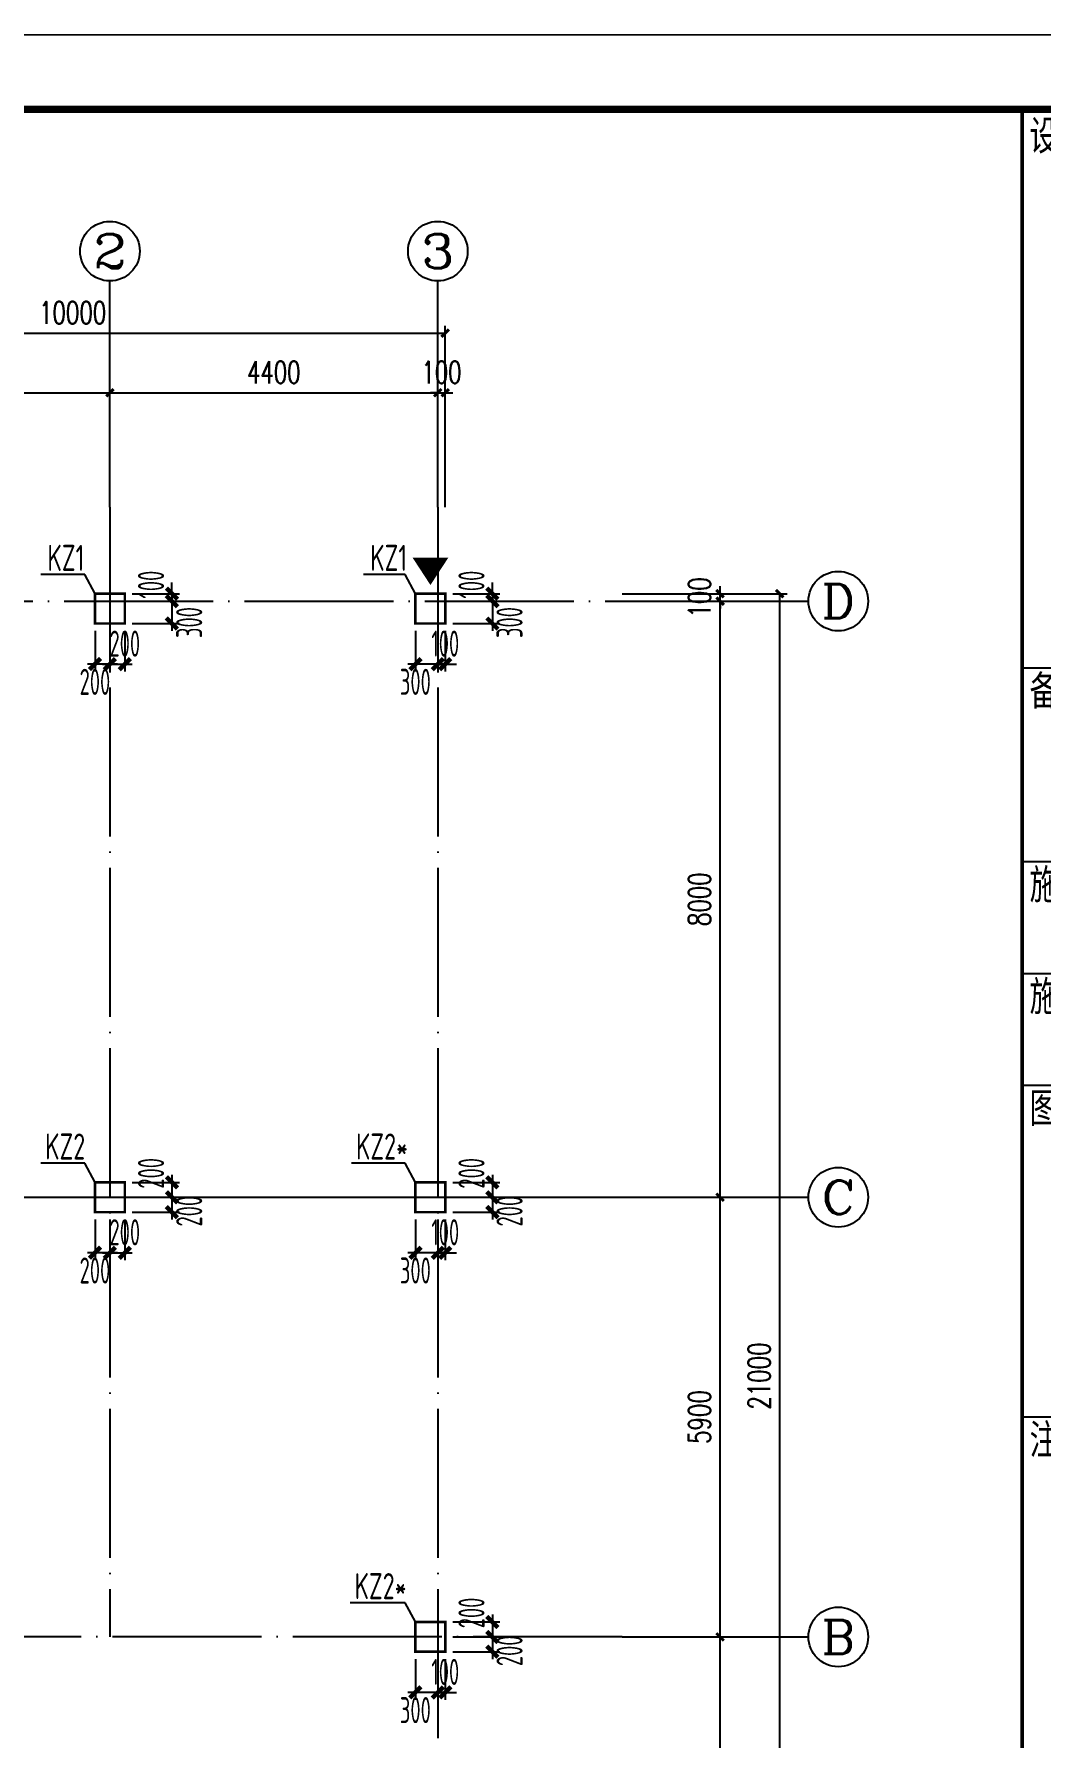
# Model space of a CAD drawing. Extents: x 5827 to 252697, y -546879 to 4066219.
# Drawn here: x 84705 to 98217, y -318851 to -295984 of the extents above; entities that cross this region are included whole.
import ezdxf
from ezdxf.enums import TextEntityAlignment as Align

# ---------------------------------------------------------------- set-up
doc = ezdxf.new("R2010")
doc.units = 0
doc.header["$MEASUREMENT"] = 0
doc.linetypes.add('DOTE', pattern=[2.42, 2, -0.2, 0.02, -0.2])
for name, color, linetype in [('AXIS', 3, 'Continuous'), ('AXIS_TEXT', 7, 'Continuous'), ('DOTE', 1, 'DOTE'), ('FRAME', 3, 'Continuous'), ('TEXT', 7, 'Continuous'), ('填充', 8, 'Continuous'), ('柱', 2, 'Continuous')]:
    doc.layers.add(name, color=color, linetype=linetype)
doc.styles.add('_TCH_AXIS', font='COMPLEX', dxfattribs={"bigfont": 'GBCBIG'})
doc.styles.add('_TCH_DIM_T3', font='SIMPLEX', dxfattribs={"width": 0.705882, "bigfont": 'GBCBIG'})
doc.styles.add('COMPLEX', font='COMPLEX')
doc.styles.add('FRAME', font='simhei.ttf', dxfattribs={"width": 0.7})
doc.styles.add('HZ', font='tssdeng.shx', dxfattribs={"width": 0.6, "bigfont": 'a.shx'})
doc.styles.add('TSSD_Dimension', font='Tssdeng.shx', dxfattribs={"width": 0.7, "bigfont": 'hztxt.shx'})
doc.dimstyles.new('_TCH_ARCH&&100', dxfattribs={"dimtxt": 297.5, "dimasz": 100, "dimexe": 100, "dimexo": 0, "dimgap": 126.25, "dimtad": 1, "dimdec": 0, "dimzin": 0, "dimdsep": 46, "dimtxsty": '_TCH_DIM_T3', "dimblk": 'ARCHTICK', "dimcen": 0.09, "dimclrt": 7, "dimazin": 2, "dimtfac": 1, "dimtdec": 0, "dimtix": 1, "dimtmove": 2, "dimatfit": 3, "dimfxl": 0, "dimtolj": 1, "dimtzin": 0, "dimarcsym": 0})
doc.dimstyles.new('DIMN', dxfattribs={"dimtxt": 350, "dimasz": 150, "dimexe": 100, "dimexo": 100, "dimgap": 75, "dimtad": 1, "dimdec": 0, "dimzin": 0, "dimdsep": 46, "dimtxsty": 'HZ', "dimblk": 'ARCHTICK', "dimcen": 0.09, "dimdle": 100, "dimclrd": 3, "dimclre": 3, "dimclrt": 7, "dimazin": 2, "dimtfac": 1, "dimtdec": 0, "dimtmove": 2, "dimatfit": 3, "dimldrblk": 'ARCHTICK', "dimfxl": 0, "dimtolj": 1, "dimtzin": 0, "dimarcsym": 0})

# ---------------------------------------------------------------- blocks, each defined once
blk = doc.blocks.new('A$C2F0C53E4')
at = {"layer": 'FRAME'}
for p, q in [((58410, 33510), (51410, 33510)), ((58410, 30910), (51410, 30910)), ((58410, 29410), (51410, 29410)), ((58410, 27910), (51410, 27910)), ((58410, 23460), (51410, 23460))]:
    blk.add_line(p, q, dxfattribs=at)
for points in [[(10, 42010, 20, 20, 0), (10, 10, 20, 20, 0), (59410, 10, 20, 20, 0), (59410, 42010, 20, 20, 0)], [(2510, 41010, 100, 100, 0), (2510, 1010, 100, 100, 0), (58410, 1010, 100, 100, 0), (58410, 41010, 100, 100, 0)]]:
    blk.add_lwpolyline(points, format="xyseb", close=True, dxfattribs=at)
blk.add_lwpolyline([(51410, 41010, 50, 50, 0), (51410, 1010, 50, 50, 0)], format="xyseb", dxfattribs=at)
at = {"layer": 'FRAME', "char_height": 400, "attachment_point": 1, "style": 'FRAME'}
for s, insert, width in [('设计单位', (51510, 40860), 2368.14), ('备  注', (51510, 33410), 1758.31), ('施工图审查批准单位', (51510, 30810), 5412.54), ('施工图审查批准书证号', (51510, 29310), 6008.14), ('图纸专用章', (51510, 27810), 2928.14), ('注册师执业章', (51510, 23360), 3554.58)]:
    blk.add_mtext(s, dxfattribs=dict(at, insert=insert, width=width))
blk = doc.blocks.new('_ArchTick')
at = {"color": 0, "linetype": 'ByBlock', "const_width": 0.4}
blk.add_lwpolyline([(-0.5, -0.5), (0.5, 0.5)], dxfattribs=at)
blk = doc.blocks.new('*D227')
at = {"layer": 'AXIS', "color": 0, "lineweight": -2, "transparency": 16777216}
for p, q in [((80323, -302334), (80323, -300698)), ((80323, -300798), (85723, -300798)), ((85723, -302334), (85723, -300698))]:
    blk.add_line(p, q, dxfattribs=at)
at = {"layer": 'Defpoints', "color": 0, "transparency": 16777216}
for p in [(85723, -300798), (80323, -302334), (85723, -302334)]:
    blk.add_point(p, dxfattribs=at)
at = {"layer": 'AXIS', "color": 0, "lineweight": -2, "transparency": 16777216, "xscale": 100, "yscale": 100, "zscale": 100, "rotation": 180}
blk.add_blockref('_ArchTick', (80323, -300798), dxfattribs=at)
at = {"layer": 'AXIS', "color": 0, "lineweight": -2, "transparency": 16777216, "xscale": 100, "yscale": 100, "zscale": 100}
blk.add_blockref('_ArchTick', (85723, -300798), dxfattribs=at)
at = {"layer": 'AXIS', "color": 7, "transparency": 16777216, "insert": (83023, -300523), "char_height": 297.5, "attachment_point": 5, "style": '_TCH_DIM_T3'}
blk.add_mtext('\\A1;5400', dxfattribs=at)
blk = doc.blocks.new('*D228')
at = {"layer": 'AXIS', "color": 0, "lineweight": -2, "transparency": 16777216}
for p, q in [((85723, -302334), (85723, -300698)), ((85723, -300798), (90123, -300798)), ((90123, -302334), (90123, -300698))]:
    blk.add_line(p, q, dxfattribs=at)
at = {"layer": 'Defpoints', "color": 0, "transparency": 16777216}
for p in [(90123, -300798), (85723, -302334), (90123, -302334)]:
    blk.add_point(p, dxfattribs=at)
at = {"layer": 'AXIS', "color": 0, "lineweight": -2, "transparency": 16777216, "xscale": 100, "yscale": 100, "zscale": 100, "rotation": 180}
blk.add_blockref('_ArchTick', (85723, -300798), dxfattribs=at)
at = {"layer": 'AXIS', "color": 0, "lineweight": -2, "transparency": 16777216, "xscale": 100, "yscale": 100, "zscale": 100}
blk.add_blockref('_ArchTick', (90123, -300798), dxfattribs=at)
at = {"layer": 'AXIS', "color": 7, "transparency": 16777216, "insert": (87923, -300523), "char_height": 297.5, "attachment_point": 5, "style": '_TCH_DIM_T3'}
blk.add_mtext('\\A1;4400', dxfattribs=at)
blk = doc.blocks.new('*D229')
at = {"layer": 'AXIS', "color": 0, "lineweight": -2, "transparency": 16777216}
for p, q in [((90123, -300798), (90023, -300798)), ((90123, -302334), (90123, -300698)), ((90123, -300798), (90223, -300798)), ((90223, -302334), (90223, -300698)), ((90223, -300798), (90323, -300798))]:
    blk.add_line(p, q, dxfattribs=at)
at = {"layer": 'Defpoints', "color": 0, "transparency": 16777216}
for p in [(90223, -300798), (90123, -302334), (90223, -302334)]:
    blk.add_point(p, dxfattribs=at)
at = {"layer": 'AXIS', "color": 0, "lineweight": -2, "transparency": 16777216, "xscale": 100, "yscale": 100, "zscale": 100}
blk.add_blockref('_ArchTick', (90123, -300798), dxfattribs=at)
at = {"layer": 'AXIS', "color": 0, "lineweight": -2, "transparency": 16777216, "xscale": 100, "yscale": 100, "zscale": 100, "rotation": 180}
blk.add_blockref('_ArchTick', (90223, -300798), dxfattribs=at)
at = {"layer": 'AXIS', "color": 7, "transparency": 16777216, "insert": (90173, -300523), "char_height": 297.5, "attachment_point": 5, "style": '_TCH_DIM_T3'}
blk.add_mtext('\\A1;100', dxfattribs=at)
blk = doc.blocks.new('*D230')
at = {"layer": 'AXIS', "color": 0, "lineweight": -2, "transparency": 16777216}
for p, q in [((80223, -302334), (80223, -299898)), ((80223, -299998), (90223, -299998)), ((90223, -302334), (90223, -299898))]:
    blk.add_line(p, q, dxfattribs=at)
at = {"layer": 'Defpoints', "color": 0, "transparency": 16777216}
for p in [(90223, -299998), (80223, -302334), (90223, -302334)]:
    blk.add_point(p, dxfattribs=at)
at = {"layer": 'AXIS', "color": 0, "lineweight": -2, "transparency": 16777216, "xscale": 100, "yscale": 100, "zscale": 100, "rotation": 180}
blk.add_blockref('_ArchTick', (80223, -299998), dxfattribs=at)
at = {"layer": 'AXIS', "color": 0, "lineweight": -2, "transparency": 16777216, "xscale": 100, "yscale": 100, "zscale": 100}
blk.add_blockref('_ArchTick', (90223, -299998), dxfattribs=at)
at = {"layer": 'AXIS', "color": 7, "transparency": 16777216, "insert": (85223, -299723), "char_height": 297.5, "attachment_point": 5, "style": '_TCH_DIM_T3'}
blk.add_mtext('\\A1;10000', dxfattribs=at)
blk = doc.blocks.new('*D237')
at = {"layer": 'AXIS', "color": 0, "lineweight": -2, "transparency": 16777216}
for p, q in [((92597, -317495), (94011, -317495)), ((93911, -324395), (93911, -317495)), ((92597, -324395), (94011, -324395))]:
    blk.add_line(p, q, dxfattribs=at)
at = {"layer": 'Defpoints', "color": 0, "transparency": 16777216}
for p in [(92597, -317495), (93911, -317495), (92597, -324395)]:
    blk.add_point(p, dxfattribs=at)
at = {"layer": 'AXIS', "color": 0, "lineweight": -2, "transparency": 16777216, "xscale": 100, "yscale": 100, "zscale": 100}
for p, rotation in [((93911, -317495), 90), ((93911, -324395), 270)]:
    blk.add_blockref('_ArchTick', p, dxfattribs=dict(at, rotation=rotation))
at = {"layer": 'AXIS', "color": 7, "transparency": 16777216, "insert": (93636, -320945), "char_height": 297.5, "attachment_point": 5, "rotation": 90, "style": '_TCH_DIM_T3'}
blk.add_mtext('\\A1;6900', dxfattribs=at)
blk = doc.blocks.new('*D238')
at = {"layer": 'AXIS', "color": 0, "lineweight": -2, "transparency": 16777216}
for p, q in [((92597, -311595), (94011, -311595)), ((93911, -317495), (93911, -311595)), ((92597, -317495), (94011, -317495))]:
    blk.add_line(p, q, dxfattribs=at)
at = {"layer": 'Defpoints', "color": 0, "transparency": 16777216}
for p in [(92597, -311595), (93911, -311595), (92597, -317495)]:
    blk.add_point(p, dxfattribs=at)
at = {"layer": 'AXIS', "color": 0, "lineweight": -2, "transparency": 16777216, "xscale": 100, "yscale": 100, "zscale": 100}
for p, rotation in [((93911, -311595), 90), ((93911, -317495), 270)]:
    blk.add_blockref('_ArchTick', p, dxfattribs=dict(at, rotation=rotation))
at = {"layer": 'AXIS', "color": 7, "transparency": 16777216, "insert": (93636, -314545), "char_height": 297.5, "attachment_point": 5, "rotation": 90, "style": '_TCH_DIM_T3'}
blk.add_mtext('\\A1;5900', dxfattribs=at)
blk = doc.blocks.new('*D239')
at = {"layer": 'AXIS', "color": 0, "lineweight": -2, "transparency": 16777216}
for p, q in [((92597, -303595), (94011, -303595)), ((93911, -311595), (93911, -303595)), ((92597, -311595), (94011, -311595))]:
    blk.add_line(p, q, dxfattribs=at)
at = {"layer": 'Defpoints', "color": 0, "transparency": 16777216}
for p in [(92597, -303595), (93911, -303595), (92597, -311595)]:
    blk.add_point(p, dxfattribs=at)
at = {"layer": 'AXIS', "color": 0, "lineweight": -2, "transparency": 16777216, "xscale": 100, "yscale": 100, "zscale": 100}
for p, rotation in [((93911, -303595), 90), ((93911, -311595), 270)]:
    blk.add_blockref('_ArchTick', p, dxfattribs=dict(at, rotation=rotation))
at = {"layer": 'AXIS', "color": 7, "transparency": 16777216, "insert": (93636, -307595), "char_height": 297.5, "attachment_point": 5, "rotation": 90, "style": '_TCH_DIM_T3'}
blk.add_mtext('\\A1;8000', dxfattribs=at)
blk = doc.blocks.new('*D240')
at = {"layer": 'AXIS', "color": 0, "lineweight": -2, "transparency": 16777216}
for p, q in [((93911, -303495), (93911, -303395)), ((92597, -303495), (94011, -303495)), ((92597, -303595), (94011, -303595)), ((93911, -303595), (93911, -303495)), ((93911, -303595), (93911, -303695))]:
    blk.add_line(p, q, dxfattribs=at)
at = {"layer": 'Defpoints', "color": 0, "transparency": 16777216}
for p in [(92597, -303495), (92597, -303595), (93911, -303495)]:
    blk.add_point(p, dxfattribs=at)
at = {"layer": 'AXIS', "color": 0, "lineweight": -2, "transparency": 16777216, "xscale": 100, "yscale": 100, "zscale": 100}
for p, rotation in [((93911, -303495), 270), ((93911, -303595), 90)]:
    blk.add_blockref('_ArchTick', p, dxfattribs=dict(at, rotation=rotation))
at = {"layer": 'AXIS', "color": 7, "transparency": 16777216, "insert": (93636, -303545), "char_height": 297.5, "attachment_point": 5, "rotation": 90, "style": '_TCH_DIM_T3'}
blk.add_mtext('\\A1;100', dxfattribs=at)
blk = doc.blocks.new('*D241')
at = {"layer": 'AXIS', "color": 0, "lineweight": -2, "transparency": 16777216}
for p, q in [((92597, -303495), (94811, -303495)), ((94711, -324495), (94711, -303495)), ((92597, -324495), (94811, -324495))]:
    blk.add_line(p, q, dxfattribs=at)
at = {"layer": 'Defpoints', "color": 0, "transparency": 16777216}
for p in [(92597, -303495), (94711, -303495), (92597, -324495)]:
    blk.add_point(p, dxfattribs=at)
at = {"layer": 'AXIS', "color": 0, "lineweight": -2, "transparency": 16777216, "xscale": 100, "yscale": 100, "zscale": 100}
for p, rotation in [((94711, -303495), 90), ((94711, -324495), 270)]:
    blk.add_blockref('_ArchTick', p, dxfattribs=dict(at, rotation=rotation))
at = {"layer": 'AXIS', "color": 7, "transparency": 16777216, "insert": (94436, -313995), "char_height": 297.5, "attachment_point": 5, "rotation": 90, "style": '_TCH_DIM_T3'}
blk.add_mtext('\\A1;21000', dxfattribs=at)
blk = doc.blocks.new('_AXISO')
blk.add_circle((0, 0), 0.5)
at = {"layer": 'AXIS_TEXT', "style": 'COMPLEX', "width": 1.041667}
blk.add_attdef('A', text='', height=0.56, dxfattribs=at).set_placement((-0.25, -0.28), (0.25, -0.28), align=Align.FIT)
blk = doc.blocks.new('*D252')
at = {"color": 3, "lineweight": -2, "transparency": 16777216}
for p, q in [((86556, -303495), (86556, -303345)), ((86023, -303495), (86656, -303495)), ((86023, -303595), (86656, -303595)), ((86556, -303495), (86556, -303595)), ((86556, -303595), (86556, -303745))]:
    blk.add_line(p, q, dxfattribs=at)
at = {"layer": 'Defpoints', "color": 0, "transparency": 16777216}
for p in [(85923, -303495), (85923, -303595), (86556, -303595)]:
    blk.add_point(p, dxfattribs=at)
at = {"color": 3, "lineweight": -2, "transparency": 16777216, "xscale": 150, "yscale": 150, "zscale": 150}
for p, rotation in [((86556, -303495), 270), ((86556, -303595), 90)]:
    blk.add_blockref('_ArchTick', p, dxfattribs=dict(at, rotation=rotation))
at = {"color": 7, "transparency": 16777216, "insert": (86275, -303374), "char_height": 350, "attachment_point": 5, "rotation": 90, "style": 'HZ'}
blk.add_mtext('\\A1;100', dxfattribs=at)
blk = doc.blocks.new('*D253')
at = {"color": 3, "lineweight": -2, "transparency": 16777216}
for p, q in [((86023, -303595), (86656, -303595)), ((86556, -303495), (86556, -303995)), ((86023, -303895), (86656, -303895))]:
    blk.add_line(p, q, dxfattribs=at)
at = {"layer": 'Defpoints', "color": 0, "transparency": 16777216}
for p in [(85923, -303595), (85923, -303895), (86556, -303895)]:
    blk.add_point(p, dxfattribs=at)
at = {"color": 3, "lineweight": -2, "transparency": 16777216, "xscale": 150, "yscale": 150, "zscale": 150}
for p, rotation in [((86556, -303595), 90), ((86556, -303895), 270)]:
    blk.add_blockref('_ArchTick', p, dxfattribs=dict(at, rotation=rotation))
at = {"color": 7, "transparency": 16777216, "insert": (86787, -303882), "char_height": 350, "attachment_point": 5, "rotation": 90, "style": 'HZ'}
blk.add_mtext('\\A1;300', dxfattribs=at)
blk = doc.blocks.new('*D254')
at = {"color": 3, "lineweight": -2, "transparency": 16777216}
for p, q in [((85723, -303995), (85723, -304540)), ((85923, -303995), (85923, -304540)), ((85623, -304440), (86023, -304440))]:
    blk.add_line(p, q, dxfattribs=at)
at = {"layer": 'Defpoints', "color": 0, "transparency": 16777216}
for p in [(85723, -303895), (85923, -303895), (85923, -304440)]:
    blk.add_point(p, dxfattribs=at)
at = {"color": 3, "lineweight": -2, "transparency": 16777216, "xscale": 150, "yscale": 150, "zscale": 150, "rotation": 180}
blk.add_blockref('_ArchTick', (85723, -304440), dxfattribs=at)
at = {"color": 3, "lineweight": -2, "transparency": 16777216, "xscale": 150, "yscale": 150, "zscale": 150}
blk.add_blockref('_ArchTick', (85923, -304440), dxfattribs=at)
at = {"color": 7, "transparency": 16777216, "insert": (85923, -304165), "char_height": 350, "attachment_point": 5, "style": 'HZ'}
blk.add_mtext('\\A1;200', dxfattribs=at)
blk = doc.blocks.new('*D255')
at = {"color": 3, "lineweight": -2, "transparency": 16777216}
for p, q in [((85523, -303995), (85523, -304540)), ((85723, -303995), (85723, -304540)), ((85823, -304440), (85423, -304440))]:
    blk.add_line(p, q, dxfattribs=at)
at = {"layer": 'Defpoints', "color": 0, "transparency": 16777216}
for p in [(85523, -303895), (85723, -303895), (85523, -304440)]:
    blk.add_point(p, dxfattribs=at)
at = {"color": 3, "lineweight": -2, "transparency": 16777216, "xscale": 150, "yscale": 150, "zscale": 150, "rotation": 180}
blk.add_blockref('_ArchTick', (85523, -304440), dxfattribs=at)
at = {"color": 3, "lineweight": -2, "transparency": 16777216, "xscale": 150, "yscale": 150, "zscale": 150}
blk.add_blockref('_ArchTick', (85723, -304440), dxfattribs=at)
at = {"color": 7, "transparency": 16777216, "insert": (85522, -304678), "char_height": 350, "attachment_point": 5, "style": 'HZ'}
blk.add_mtext('\\A1;200', dxfattribs=at)
blk = doc.blocks.new('*D256')
at = {"color": 3, "lineweight": -2, "transparency": 16777216}
for p, q in [((90855, -303495), (90855, -303345)), ((90323, -303495), (90955, -303495)), ((90323, -303595), (90955, -303595)), ((90855, -303495), (90855, -303595)), ((90855, -303595), (90855, -303745))]:
    blk.add_line(p, q, dxfattribs=at)
at = {"layer": 'Defpoints', "color": 0, "transparency": 16777216}
for p in [(90223, -303495), (90223, -303595), (90855, -303595)]:
    blk.add_point(p, dxfattribs=at)
at = {"color": 3, "lineweight": -2, "transparency": 16777216, "xscale": 150, "yscale": 150, "zscale": 150}
for p, rotation in [((90855, -303495), 270), ((90855, -303595), 90)]:
    blk.add_blockref('_ArchTick', p, dxfattribs=dict(at, rotation=rotation))
at = {"color": 7, "transparency": 16777216, "insert": (90575, -303374), "char_height": 350, "attachment_point": 5, "rotation": 90, "style": 'HZ'}
blk.add_mtext('\\A1;100', dxfattribs=at)
blk = doc.blocks.new('*D257')
at = {"color": 3, "lineweight": -2, "transparency": 16777216}
for p, q in [((90323, -303595), (90955, -303595)), ((90855, -303495), (90855, -303995)), ((90323, -303895), (90955, -303895))]:
    blk.add_line(p, q, dxfattribs=at)
at = {"layer": 'Defpoints', "color": 0, "transparency": 16777216}
for p in [(90223, -303595), (90223, -303895), (90855, -303895)]:
    blk.add_point(p, dxfattribs=at)
at = {"color": 3, "lineweight": -2, "transparency": 16777216, "xscale": 150, "yscale": 150, "zscale": 150}
for p, rotation in [((90855, -303595), 90), ((90855, -303895), 270)]:
    blk.add_blockref('_ArchTick', p, dxfattribs=dict(at, rotation=rotation))
at = {"color": 7, "transparency": 16777216, "insert": (91086, -303882), "char_height": 350, "attachment_point": 5, "rotation": 90, "style": 'HZ'}
blk.add_mtext('\\A1;300', dxfattribs=at)
blk = doc.blocks.new('*D258')
at = {"color": 3, "lineweight": -2, "transparency": 16777216}
for p, q in [((90123, -303995), (90123, -304540)), ((90223, -303995), (90223, -304540)), ((90123, -304440), (89973, -304440)), ((90123, -304440), (90223, -304440)), ((90223, -304440), (90373, -304440))]:
    blk.add_line(p, q, dxfattribs=at)
at = {"layer": 'Defpoints', "color": 0, "transparency": 16777216}
for p in [(90123, -303895), (90223, -303895), (90223, -304440)]:
    blk.add_point(p, dxfattribs=at)
at = {"color": 3, "lineweight": -2, "transparency": 16777216, "xscale": 150, "yscale": 150, "zscale": 150}
blk.add_blockref('_ArchTick', (90123, -304440), dxfattribs=at)
at = {"color": 3, "lineweight": -2, "transparency": 16777216, "xscale": 150, "yscale": 150, "zscale": 150, "rotation": 180}
blk.add_blockref('_ArchTick', (90223, -304440), dxfattribs=at)
at = {"color": 7, "transparency": 16777216, "insert": (90223, -304165), "char_height": 350, "attachment_point": 5, "style": 'HZ'}
blk.add_mtext('\\A1;100', dxfattribs=at)
blk = doc.blocks.new('*D259')
at = {"color": 3, "lineweight": -2, "transparency": 16777216}
for p, q in [((89823, -303995), (89823, -304540)), ((90123, -303995), (90123, -304540)), ((90223, -304440), (89723, -304440))]:
    blk.add_line(p, q, dxfattribs=at)
at = {"layer": 'Defpoints', "color": 0, "transparency": 16777216}
for p in [(89823, -303895), (90123, -303895), (89823, -304440)]:
    blk.add_point(p, dxfattribs=at)
at = {"color": 3, "lineweight": -2, "transparency": 16777216, "xscale": 150, "yscale": 150, "zscale": 150, "rotation": 180}
blk.add_blockref('_ArchTick', (89823, -304440), dxfattribs=at)
at = {"color": 3, "lineweight": -2, "transparency": 16777216, "xscale": 150, "yscale": 150, "zscale": 150}
blk.add_blockref('_ArchTick', (90123, -304440), dxfattribs=at)
at = {"color": 7, "transparency": 16777216, "insert": (89822, -304678), "char_height": 350, "attachment_point": 5, "style": 'HZ'}
blk.add_mtext('\\A1;300', dxfattribs=at)
blk = doc.blocks.new('*D260')
at = {"color": 3, "lineweight": -2, "transparency": 16777216}
for p, q in [((86023, -311395), (86656, -311395)), ((86556, -311295), (86556, -311695)), ((86023, -311595), (86656, -311595))]:
    blk.add_line(p, q, dxfattribs=at)
at = {"layer": 'Defpoints', "color": 0, "transparency": 16777216}
for p in [(85923, -311395), (85923, -311595), (86556, -311595)]:
    blk.add_point(p, dxfattribs=at)
at = {"color": 3, "lineweight": -2, "transparency": 16777216, "xscale": 150, "yscale": 150, "zscale": 150}
for p, rotation in [((86556, -311395), 90), ((86556, -311595), 270)]:
    blk.add_blockref('_ArchTick', p, dxfattribs=dict(at, rotation=rotation))
at = {"color": 7, "transparency": 16777216, "insert": (86275, -311274), "char_height": 350, "attachment_point": 5, "rotation": 90, "style": 'HZ'}
blk.add_mtext('\\A1;200', dxfattribs=at)
blk = doc.blocks.new('*D261')
at = {"color": 3, "lineweight": -2, "transparency": 16777216}
for p, q in [((86023, -311595), (86656, -311595)), ((86556, -311495), (86556, -311895)), ((86023, -311795), (86656, -311795))]:
    blk.add_line(p, q, dxfattribs=at)
at = {"layer": 'Defpoints', "color": 0, "transparency": 16777216}
for p in [(85923, -311595), (85923, -311795), (86556, -311795)]:
    blk.add_point(p, dxfattribs=at)
at = {"color": 3, "lineweight": -2, "transparency": 16777216, "xscale": 150, "yscale": 150, "zscale": 150}
for p, rotation in [((86556, -311595), 90), ((86556, -311795), 270)]:
    blk.add_blockref('_ArchTick', p, dxfattribs=dict(at, rotation=rotation))
at = {"color": 7, "transparency": 16777216, "insert": (86787, -311782), "char_height": 350, "attachment_point": 5, "rotation": 90, "style": 'HZ'}
blk.add_mtext('\\A1;200', dxfattribs=at)
blk = doc.blocks.new('*D262')
at = {"color": 3, "lineweight": -2, "transparency": 16777216}
for p, q in [((85723, -311895), (85723, -312440)), ((85923, -311895), (85923, -312440)), ((85623, -312340), (86023, -312340))]:
    blk.add_line(p, q, dxfattribs=at)
at = {"layer": 'Defpoints', "color": 0, "transparency": 16777216}
for p in [(85723, -311795), (85923, -311795), (85923, -312340)]:
    blk.add_point(p, dxfattribs=at)
at = {"color": 3, "lineweight": -2, "transparency": 16777216, "xscale": 150, "yscale": 150, "zscale": 150, "rotation": 180}
blk.add_blockref('_ArchTick', (85723, -312340), dxfattribs=at)
at = {"color": 3, "lineweight": -2, "transparency": 16777216, "xscale": 150, "yscale": 150, "zscale": 150}
blk.add_blockref('_ArchTick', (85923, -312340), dxfattribs=at)
at = {"color": 7, "transparency": 16777216, "insert": (85923, -312065), "char_height": 350, "attachment_point": 5, "style": 'HZ'}
blk.add_mtext('\\A1;200', dxfattribs=at)
blk = doc.blocks.new('*D263')
at = {"color": 3, "lineweight": -2, "transparency": 16777216}
for p, q in [((85523, -311895), (85523, -312440)), ((85723, -311895), (85723, -312440)), ((85823, -312340), (85423, -312340))]:
    blk.add_line(p, q, dxfattribs=at)
at = {"layer": 'Defpoints', "color": 0, "transparency": 16777216}
for p in [(85523, -311795), (85723, -311795), (85523, -312340)]:
    blk.add_point(p, dxfattribs=at)
at = {"color": 3, "lineweight": -2, "transparency": 16777216, "xscale": 150, "yscale": 150, "zscale": 150, "rotation": 180}
blk.add_blockref('_ArchTick', (85523, -312340), dxfattribs=at)
at = {"color": 3, "lineweight": -2, "transparency": 16777216, "xscale": 150, "yscale": 150, "zscale": 150}
blk.add_blockref('_ArchTick', (85723, -312340), dxfattribs=at)
at = {"color": 7, "transparency": 16777216, "insert": (85522, -312578), "char_height": 350, "attachment_point": 5, "style": 'HZ'}
blk.add_mtext('\\A1;200', dxfattribs=at)
blk = doc.blocks.new('*D264')
at = {"color": 3, "lineweight": -2, "transparency": 16777216}
for p, q in [((90323, -311395), (90955, -311395)), ((90855, -311295), (90855, -311695)), ((90323, -311595), (90955, -311595))]:
    blk.add_line(p, q, dxfattribs=at)
at = {"layer": 'Defpoints', "color": 0, "transparency": 16777216}
for p in [(90223, -311395), (90223, -311595), (90855, -311595)]:
    blk.add_point(p, dxfattribs=at)
at = {"color": 3, "lineweight": -2, "transparency": 16777216, "xscale": 150, "yscale": 150, "zscale": 150}
for p, rotation in [((90855, -311395), 90), ((90855, -311595), 270)]:
    blk.add_blockref('_ArchTick', p, dxfattribs=dict(at, rotation=rotation))
at = {"color": 7, "transparency": 16777216, "insert": (90575, -311274), "char_height": 350, "attachment_point": 5, "rotation": 90, "style": 'HZ'}
blk.add_mtext('\\A1;200', dxfattribs=at)
blk = doc.blocks.new('*D265')
at = {"color": 3, "lineweight": -2, "transparency": 16777216}
for p, q in [((90323, -311595), (90955, -311595)), ((90855, -311495), (90855, -311895)), ((90323, -311795), (90955, -311795))]:
    blk.add_line(p, q, dxfattribs=at)
at = {"layer": 'Defpoints', "color": 0, "transparency": 16777216}
for p in [(90223, -311595), (90223, -311795), (90855, -311795)]:
    blk.add_point(p, dxfattribs=at)
at = {"color": 3, "lineweight": -2, "transparency": 16777216, "xscale": 150, "yscale": 150, "zscale": 150}
for p, rotation in [((90855, -311595), 90), ((90855, -311795), 270)]:
    blk.add_blockref('_ArchTick', p, dxfattribs=dict(at, rotation=rotation))
at = {"color": 7, "transparency": 16777216, "insert": (91086, -311782), "char_height": 350, "attachment_point": 5, "rotation": 90, "style": 'HZ'}
blk.add_mtext('\\A1;200', dxfattribs=at)
blk = doc.blocks.new('*D266')
at = {"color": 3, "lineweight": -2, "transparency": 16777216}
for p, q in [((90123, -311895), (90123, -312440)), ((90223, -311895), (90223, -312440)), ((90123, -312340), (89973, -312340)), ((90123, -312340), (90223, -312340)), ((90223, -312340), (90373, -312340))]:
    blk.add_line(p, q, dxfattribs=at)
at = {"layer": 'Defpoints', "color": 0, "transparency": 16777216}
for p in [(90123, -311795), (90223, -311795), (90223, -312340)]:
    blk.add_point(p, dxfattribs=at)
at = {"color": 3, "lineweight": -2, "transparency": 16777216, "xscale": 150, "yscale": 150, "zscale": 150}
blk.add_blockref('_ArchTick', (90123, -312340), dxfattribs=at)
at = {"color": 3, "lineweight": -2, "transparency": 16777216, "xscale": 150, "yscale": 150, "zscale": 150, "rotation": 180}
blk.add_blockref('_ArchTick', (90223, -312340), dxfattribs=at)
at = {"color": 7, "transparency": 16777216, "insert": (90223, -312065), "char_height": 350, "attachment_point": 5, "style": 'HZ'}
blk.add_mtext('\\A1;100', dxfattribs=at)
blk = doc.blocks.new('*D267')
at = {"color": 3, "lineweight": -2, "transparency": 16777216}
for p, q in [((89823, -311895), (89823, -312440)), ((90123, -311895), (90123, -312440)), ((90223, -312340), (89723, -312340))]:
    blk.add_line(p, q, dxfattribs=at)
at = {"layer": 'Defpoints', "color": 0, "transparency": 16777216}
for p in [(89823, -311795), (90123, -311795), (89823, -312340)]:
    blk.add_point(p, dxfattribs=at)
at = {"color": 3, "lineweight": -2, "transparency": 16777216, "xscale": 150, "yscale": 150, "zscale": 150, "rotation": 180}
blk.add_blockref('_ArchTick', (89823, -312340), dxfattribs=at)
at = {"color": 3, "lineweight": -2, "transparency": 16777216, "xscale": 150, "yscale": 150, "zscale": 150}
blk.add_blockref('_ArchTick', (90123, -312340), dxfattribs=at)
at = {"color": 7, "transparency": 16777216, "insert": (89822, -312578), "char_height": 350, "attachment_point": 5, "style": 'HZ'}
blk.add_mtext('\\A1;300', dxfattribs=at)
blk = doc.blocks.new('*D272')
at = {"color": 3, "lineweight": -2, "transparency": 16777216}
for p, q in [((90323, -317295), (90955, -317295)), ((90855, -317195), (90855, -317595)), ((90323, -317495), (90955, -317495))]:
    blk.add_line(p, q, dxfattribs=at)
at = {"layer": 'Defpoints', "color": 0, "transparency": 16777216}
for p in [(90223, -317295), (90223, -317495), (90855, -317495)]:
    blk.add_point(p, dxfattribs=at)
at = {"color": 3, "lineweight": -2, "transparency": 16777216, "xscale": 150, "yscale": 150, "zscale": 150}
for p, rotation in [((90855, -317295), 90), ((90855, -317495), 270)]:
    blk.add_blockref('_ArchTick', p, dxfattribs=dict(at, rotation=rotation))
at = {"color": 7, "transparency": 16777216, "insert": (90575, -317174), "char_height": 350, "attachment_point": 5, "rotation": 90, "style": 'HZ'}
blk.add_mtext('\\A1;200', dxfattribs=at)
blk = doc.blocks.new('*D273')
at = {"color": 3, "lineweight": -2, "transparency": 16777216}
for p, q in [((90323, -317495), (90955, -317495)), ((90855, -317395), (90855, -317795)), ((90323, -317695), (90955, -317695))]:
    blk.add_line(p, q, dxfattribs=at)
at = {"layer": 'Defpoints', "color": 0, "transparency": 16777216}
for p in [(90223, -317495), (90223, -317695), (90855, -317695)]:
    blk.add_point(p, dxfattribs=at)
at = {"color": 3, "lineweight": -2, "transparency": 16777216, "xscale": 150, "yscale": 150, "zscale": 150}
for p, rotation in [((90855, -317495), 90), ((90855, -317695), 270)]:
    blk.add_blockref('_ArchTick', p, dxfattribs=dict(at, rotation=rotation))
at = {"color": 7, "transparency": 16777216, "insert": (91086, -317682), "char_height": 350, "attachment_point": 5, "rotation": 90, "style": 'HZ'}
blk.add_mtext('\\A1;200', dxfattribs=at)
blk = doc.blocks.new('*D274')
at = {"color": 3, "lineweight": -2, "transparency": 16777216}
for p, q in [((90123, -317795), (90123, -318340)), ((90223, -317795), (90223, -318340)), ((90123, -318240), (89973, -318240)), ((90123, -318240), (90223, -318240)), ((90223, -318240), (90373, -318240))]:
    blk.add_line(p, q, dxfattribs=at)
at = {"layer": 'Defpoints', "color": 0, "transparency": 16777216}
for p in [(90123, -317695), (90223, -317695), (90223, -318240)]:
    blk.add_point(p, dxfattribs=at)
at = {"color": 3, "lineweight": -2, "transparency": 16777216, "xscale": 150, "yscale": 150, "zscale": 150}
blk.add_blockref('_ArchTick', (90123, -318240), dxfattribs=at)
at = {"color": 3, "lineweight": -2, "transparency": 16777216, "xscale": 150, "yscale": 150, "zscale": 150, "rotation": 180}
blk.add_blockref('_ArchTick', (90223, -318240), dxfattribs=at)
at = {"color": 7, "transparency": 16777216, "insert": (90223, -317965), "char_height": 350, "attachment_point": 5, "style": 'HZ'}
blk.add_mtext('\\A1;100', dxfattribs=at)
blk = doc.blocks.new('*D275')
at = {"color": 3, "lineweight": -2, "transparency": 16777216}
for p, q in [((89823, -317795), (89823, -318340)), ((90123, -317795), (90123, -318340)), ((90223, -318240), (89723, -318240))]:
    blk.add_line(p, q, dxfattribs=at)
at = {"layer": 'Defpoints', "color": 0, "transparency": 16777216}
for p in [(89823, -317695), (90123, -317695), (89823, -318240)]:
    blk.add_point(p, dxfattribs=at)
at = {"color": 3, "lineweight": -2, "transparency": 16777216, "xscale": 150, "yscale": 150, "zscale": 150, "rotation": 180}
blk.add_blockref('_ArchTick', (89823, -318240), dxfattribs=at)
at = {"color": 3, "lineweight": -2, "transparency": 16777216, "xscale": 150, "yscale": 150, "zscale": 150}
blk.add_blockref('_ArchTick', (90123, -318240), dxfattribs=at)
at = {"color": 7, "transparency": 16777216, "insert": (89822, -318478), "char_height": 350, "attachment_point": 5, "style": 'HZ'}
blk.add_mtext('\\A1;300', dxfattribs=at)

msp = doc.modelspace()

# ---------------------------------------------------------------- linework, layer by layer
msp.add_lwpolyline([(90024.5, -303011.204, 480, 0, 0), (90024.5, -303378.404, 0, 0, 0), (90024.5, -303378.404, 0, 0, 0)], format="xyseb")
at = {"layer": 'AXIS'}
for p, q in [((85723.224, -302334.121), (85723.224, -299297.621)), ((90123.224, -302334.121), (90123.224, -299297.621)), ((92597.482, -303595.204), (95097.689, -303595.204)), ((92597.482, -311595.204), (95097.689, -311595.204)), ((92597.482, -317495.204), (95097.689, -317495.204))]:
    msp.add_line(p, q, dxfattribs=at)
at = {"layer": 'DOTE', "linetype": 'DOTE', "ltscale": 1000}
for p, q in [((85723.224, -302334.121), (85723.224, -317495.204)), ((90123.224, -302334.121), (90123.224, -325656.288)), ((77848.965, -303595.204), (92597.482, -303595.204)), ((92597.482, -317495.204), (77848.965, -317495.204))]:
    msp.add_line(p, q, dxfattribs=at)
at = {"layer": 'DOTE', "linetype": 'DOTE'}
msp.add_line((77848.965, -311595.204), (92597.482, -311595.204), dxfattribs=at)
at = {"layer": 'TEXT'}
for p, q in [((85384.724, -303237.294), (84794.768, -303237.294)), ((85523.224, -303495.204), (85384.724, -303237.294)), ((89684.724, -303237.294), (89126.268, -303237.294)), ((89823.224, -303495.204), (89684.724, -303237.294)), ((85384.724, -311137.294), (84794.768, -311137.294)), ((85523.224, -311395.204), (85384.724, -311137.294)), ((89684.724, -311137.294), (88966.268, -311137.294)), ((89823.224, -311395.204), (89684.724, -311137.294)), ((89684.724, -317037.294), (88947.268, -317037.294)), ((89823.224, -317295.204), (89684.724, -317037.294))]:
    msp.add_line(p, q, dxfattribs=at)
at = {"layer": '柱', "const_width": 35}
for points in [[(85923.224, -303895.204), (85523.224, -303895.204), (85523.224, -303495.204), (85923.224, -303495.204)], [(90223.224, -303895.204), (89823.224, -303895.204), (89823.224, -303495.204), (90223.224, -303495.204)], [(85923.224, -311795.204), (85523.224, -311795.204), (85523.224, -311395.204), (85923.224, -311395.204)], [(90223.224, -311795.204), (89823.224, -311795.204), (89823.224, -311395.204), (90223.224, -311395.204)], [(90223.224, -317695.204), (89823.224, -317695.204), (89823.224, -317295.204), (90223.224, -317295.204)]]:
    msp.add_lwpolyline(points, close=True, dxfattribs=at)

# ---------------------------------------------------------------- block references
at = {"layer": 'AXIS'}
ref = msp.add_blockref('_AXISO', (85723.224, -298897.621), dxfattribs=dict(at, xscale=800, yscale=800, zscale=800))
ref.add_attrib('A', '2', dxfattribs={"layer": 'AXIS_TEXT', "height": 452.548, "style": '_TCH_AXIS', "width": 1.5}).set_placement((85496.949, -299123.895), (85949.498, -299123.895), align=Align.FIT)
ref = msp.add_blockref('_AXISO', (90123.224, -298897.621), dxfattribs=dict(at, xscale=800, yscale=800, zscale=800))
ref.add_attrib('A', '3', dxfattribs={"layer": 'AXIS_TEXT', "height": 452.548, "style": '_TCH_AXIS', "width": 1.5}).set_placement((89896.949, -299123.895), (90349.498, -299123.895), align=Align.FIT)
ref = msp.add_blockref('_AXISO', (95497.689, -303595.204), dxfattribs=dict(at, xscale=800, yscale=800, zscale=800))
ref.add_attrib('A', 'D', dxfattribs={"layer": 'AXIS_TEXT', "height": 452.548, "style": '_TCH_AXIS', "width": 1.235294}).set_placement((95271.415, -303821.479), (95723.963, -303821.479), align=Align.FIT)
ref = msp.add_blockref('_AXISO', (95497.689, -311595.204), dxfattribs=dict(at, xscale=800, yscale=800, zscale=800))
ref.add_attrib('A', 'C', dxfattribs={"layer": 'AXIS_TEXT', "height": 452.548, "style": '_TCH_AXIS', "width": 1.4}).set_placement((95271.415, -311821.479), (95723.963, -311821.479), align=Align.FIT)
ref = msp.add_blockref('_AXISO', (95497.689, -317495.204), dxfattribs=dict(at, xscale=800, yscale=800, zscale=800))
ref.add_attrib('A', 'B', dxfattribs={"layer": 'AXIS_TEXT', "height": 452.548, "style": '_TCH_AXIS', "width": 1.235294}).set_placement((95271.415, -317721.479), (95723.963, -317721.479), align=Align.FIT)
at = {"layer": '填充'}
msp.add_blockref('A$C2F0C53E4', (46554, -338004.5), dxfattribs=at)

# ---------------------------------------------------------------- texts
at = {"layer": 'TEXT', "style": 'TSSD_Dimension', "width": 0.7}
for s, p in [('KZ1', (84885.1, -303189.103)), ('KZ1', (89216.6, -303189.103)), ('KZ2', (84854.1, -311089.103)), ('KZ2*', (89025.6, -311089.103)), ('KZ2*', (89006.6, -316989.103))]:
    msp.add_text(s, height=350, dxfattribs=at).set_placement(p)

# ---------------------------------------------------------------- dimensions: what is measured, and where the dimension line sits
for base, p1, p2, picture, middle in [((86555.5, -303595.204), (85923.224, -303495.204), (85923.224, -303595.204), '*D252', (86275, -303374)), ((90855.5, -303595.204), (90223.224, -303495.204), (90223.224, -303595.204), '*D256', (90575, -303374)), ((86555.5, -303895.204), (85923.224, -303595.204), (85923.224, -303895.204), '*D253', (86786.5, -303882.204)), ((90855.5, -303895.204), (90223.224, -303595.204), (90223.224, -303895.204), '*D257', (91086.5, -303882.204)), ((86555.5, -311595.204), (85923.224, -311395.204), (85923.224, -311595.204), '*D260', (86275, -311274)), ((90855.5, -311595.204), (90223.224, -311395.204), (90223.224, -311595.204), '*D264', (90575, -311274)), ((86555.5, -311795.204), (85923.224, -311595.204), (85923.224, -311795.204), '*D261', (86786.5, -311782.204)), ((90855.5, -311795.204), (90223.224, -311595.204), (90223.224, -311795.204), '*D265', (91086.5, -311782.204)), ((90855.5, -317495.204), (90223.224, -317295.204), (90223.224, -317495.204), '*D272', (90575, -317174)), ((90855.5, -317695.204), (90223.224, -317495.204), (90223.224, -317695.204), '*D273', (91086.5, -317682.204))]:
    dim = msp.add_linear_dim(base=base, p1=p1, p2=p2, angle=90, dimstyle='DIMN')
    dim.commit()
    dim.dimension.update_dxf_attribs({"geometry": picture, "text_midpoint": middle, "dimtype": 160})
for base, p1, p2, picture, middle in [((85523.224, -304439.5), (85723.224, -303895.204), (85523.224, -303895.204), '*D255', (85522.224, -304678)), ((85923.224, -304439.5), (85723.224, -303895.204), (85923.224, -303895.204), '*D254', (85923.224, -304165)), ((89823.224, -304439.5), (90123.224, -303895.204), (89823.224, -303895.204), '*D259', (89822.224, -304678)), ((90223.224, -304439.5), (90123.224, -303895.204), (90223.224, -303895.204), '*D258', (90223.224, -304165)), ((85523.224, -312339.5), (85723.224, -311795.204), (85523.224, -311795.204), '*D263', (85522.224, -312578)), ((85923.224, -312339.5), (85723.224, -311795.204), (85923.224, -311795.204), '*D262', (85923.224, -312065)), ((89823.224, -312339.5), (90123.224, -311795.204), (89823.224, -311795.204), '*D267', (89822.224, -312578)), ((90223.224, -312339.5), (90123.224, -311795.204), (90223.224, -311795.204), '*D266', (90223.224, -312065)), ((89823.224, -318239.5), (90123.224, -317695.204), (89823.224, -317695.204), '*D275', (89822.224, -318478)), ((90223.224, -318239.5), (90123.224, -317695.204), (90223.224, -317695.204), '*D274', (90223.224, -317965))]:
    dim = msp.add_linear_dim(base=base, p1=p1, p2=p2, dimstyle='DIMN')
    dim.commit()
    dim.dimension.update_dxf_attribs({"geometry": picture, "text_midpoint": middle, "dimtype": 160})
at = {"layer": 'AXIS'}
for p1, p2, distance, picture, middle in [((80223.224, -302334.121), (90223.224, -302334.121), 2336.5, '*D230', (85223.224, -299722.621)), ((80323.224, -302334.121), (85723.224, -302334.121), 1536.5, '*D227', (83023.224, -300522.621)), ((85723.224, -302334.121), (90123.224, -302334.121), 1536.5, '*D228', (87923.224, -300522.621)), ((90123.224, -302334.121), (90223.224, -302334.121), 1536.5, '*D229', (90173.224, -300522.621)), ((92597.482, -303595.204), (92597.482, -303495.204), -1314, '*D240', (93636.482, -303545.204)), ((92597.482, -324495.204), (92597.482, -303495.204), -2114, '*D241', (94436.482, -313995.204)), ((92597.482, -311595.204), (92597.482, -303595.204), -1314, '*D239', (93636.482, -307595.204)), ((92597.482, -317495.204), (92597.482, -311595.204), -1314, '*D238', (93636.482, -314545.204)), ((92597.482, -324395.204), (92597.482, -317495.204), -1314, '*D237', (93636.482, -320945.204))]:
    dim = msp.add_aligned_dim(p1=p1, p2=p2, distance=distance, dimstyle='_TCH_ARCH&&100', dxfattribs=at)
    dim.commit()
    dim.dimension.update_dxf_attribs({"geometry": picture, "text_midpoint": middle})

doc.saveas('drawing.dxf')
